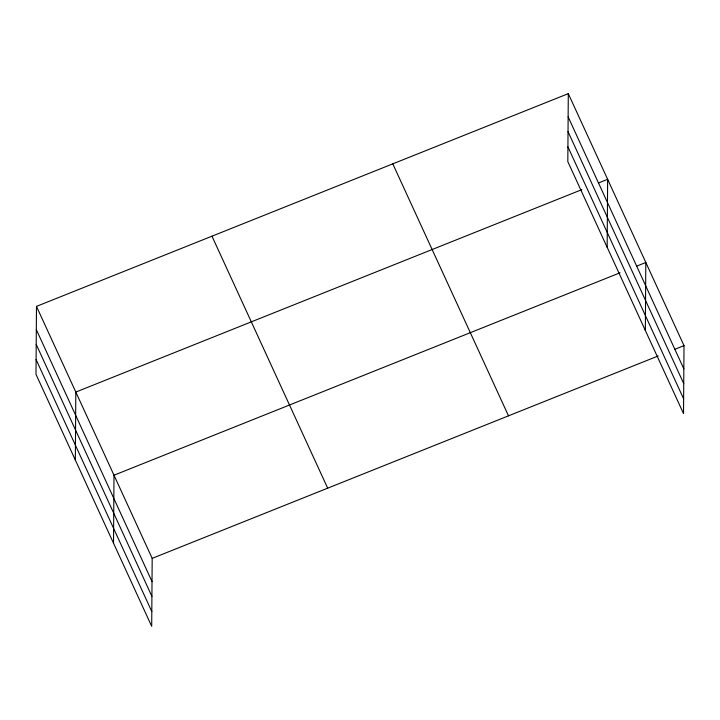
<?xml version="1.0" encoding="UTF-8"?>
<svg xmlns="http://www.w3.org/2000/svg" width="720" height="720" viewBox="0 0 720 720"><rect width="100%" height="100%" fill="white"/><g stroke="black" fill="none" stroke-linecap="round" stroke-linejoin="round"><path stroke-width="1.08" d="M36.477 306.387L36 374.364L151.704 626.355L152.181 558.369L36.477 306.387L568.296 93.645L684 345.636L683.523 413.613L567.819 161.631L568.296 93.645M75.339 460.044L75.816 392.067L581.823 189.648M113.526 543.195L113.994 475.218L620.01 272.799M607.158 247.302L607.635 179.325L598.347 183.042M645.345 330.453L645.813 262.476L636.525 266.193M152.181 558.369L658.188 355.959M674.712 349.353L684 345.636M568.134 116.865L683.838 368.847M568.026 131.634L683.739 383.616M567.927 146.853L683.631 398.835M392.796 163.854L508.5 415.836M211.977 236.187L327.681 488.169M36.315 329.598L152.019 581.589M36.207 344.376L151.911 596.358M36.099 359.595L151.812 611.577"/></g></svg>
